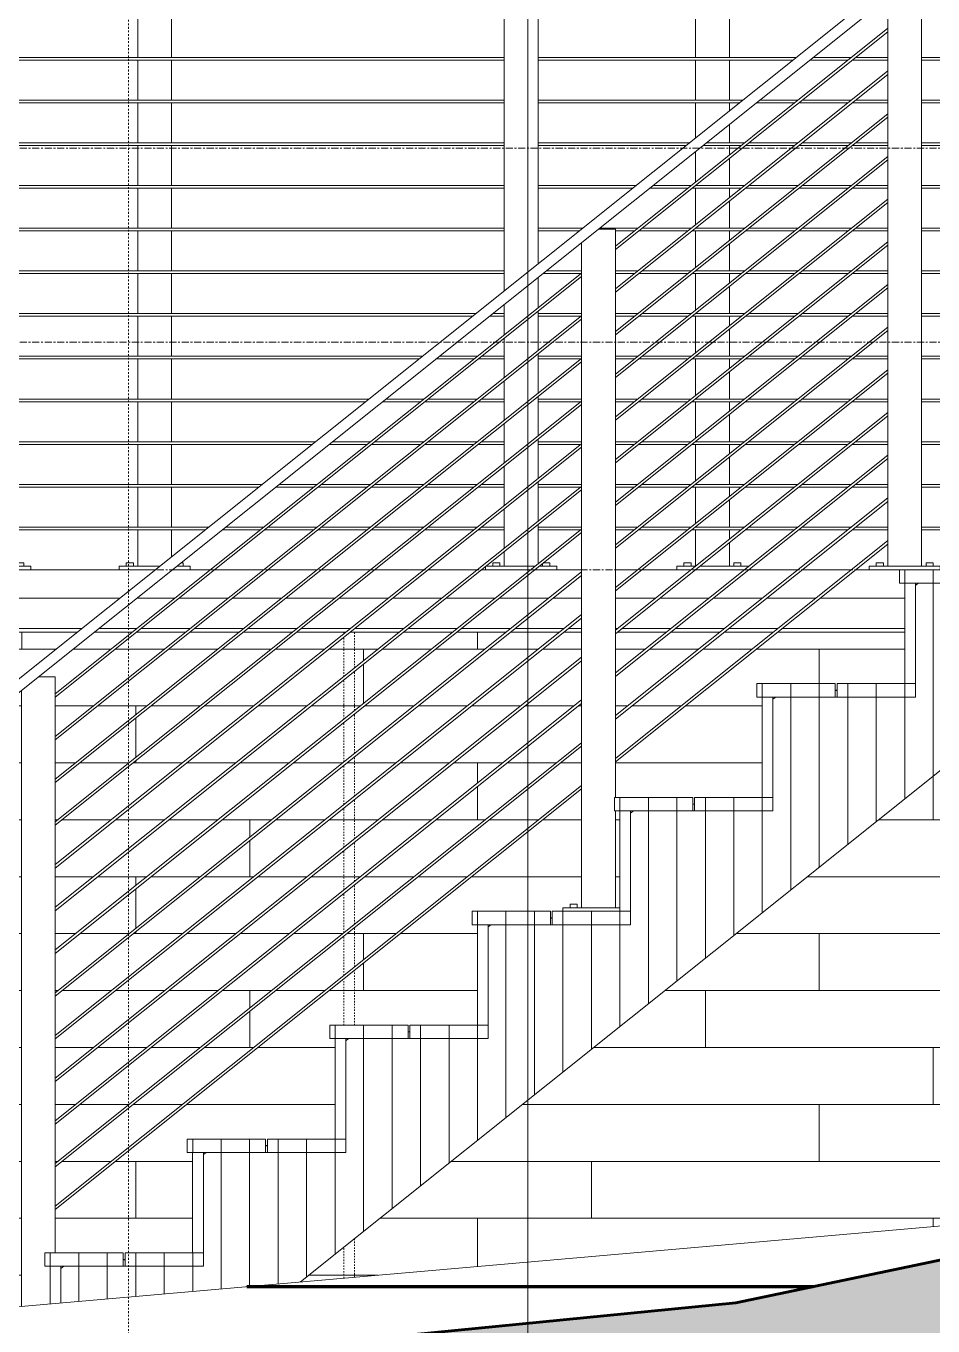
# Model space of a CAD drawing. Header units: inches. Extents: x -3219 to -1869, y -243 to 478.
# Drawn here: x -2884 to -2820.4, y -50.8 to 40.6 of the extents above; entities that cross this region are included whole.
import ezdxf

# ---------------------------------------------------------------- set-up
doc = ezdxf.new("R2010")
doc.units = ezdxf.units.IN
doc.header["$MEASUREMENT"] = 0
for name, pattern in [('Aligning Line 1_8_', [0.25, 0.125, -0.125]), ('Dash 1_16_', [0.125, 0.0625, -0.0625]), ('Grid Line 1_2_', [0.875, 0.5, -0.125, 0.125, -0.125])]:
    doc.linetypes.add(name, pattern=pattern)
for name, color, linetype, lineweight in [('A-DETL-1', 90, 'Dash 1_16_', 9), ('A-FLOR', 192, 'Continuous', 18), ('A-FLOR-HRAL', 11, 'Continuous', 9), ('A-FLOR-LEVL-1', 51, 'Grid Line 1_2_', 9), ('A-WALL-PATT-1', 111, 'Continuous', 9), ('C-TOPO', 7, 'Continuous', 9), ('C-TOPO-1', 7, 'Continuous', 60), ('C-TOPO-MAJR', 7, 'Continuous', 80), ('G-ANNO-SYMB', 111, 'Aligning Line 1_8_', 9), ('G-ANNO-SYMB-1', 111, 'Continuous', 9), ('S-FNDN', 32, 'Continuous', 18), ('S-STRS', 31, 'Continuous', 9)]:
    doc.layers.add(name, color=color, linetype=linetype, lineweight=lineweight)
pattern_1 = [(90, (-2962.337, -117.625), (-2, 1e-16), [])]

# ---------------------------------------------------------------- blocks, each defined once
blk = doc.blocks.new('Railing - 2_ x 1_2_ 2-V2-BUILDING ELEVATION - WEST')
at = {"layer": 'A-FLOR-HRAL'}
for p, q in [((-2837.024, 43.625), (-2837.024, 41.372)), ((-2834.649, 41.372), (-2834.649, 43.625)), ((-2837.024, 41.191), (-2837.024, 38.372)), ((-2834.649, 38.372), (-2834.649, 41.191)), ((-2837.024, 38.191), (-2837.024, 35.372)), ((-2834.649, 35.372), (-2834.649, 38.191)), ((-2837.024, 35.191), (-2837.024, 32.73)), ((-2834.649, 34.63), (-2834.649, 35.191)), ((-2834.649, 32.372), (-2834.649, 33.67)), ((-2834.649, 31.521), (-2834.649, 32.191)), ((-2837.024, 31.77), (-2837.024, 29.621)), ((-2834.649, 29.372), (-2834.649, 31.29)), ((-2837.024, 29.191), (-2837.024, 26.621)), ((-2834.649, 28.521), (-2834.649, 29.191)), ((-2834.649, 26.372), (-2834.649, 28.29)), ((-2837.024, 26.191), (-2837.024, 23.621)), ((-2834.649, 25.521), (-2834.649, 26.191)), ((-2834.649, 23.372), (-2834.649, 25.29)), ((-2837.024, 23.191), (-2837.024, 20.621)), ((-2834.649, 22.521), (-2834.649, 23.191)), ((-2834.649, 20.372), (-2834.649, 22.29)), ((-2837.024, 20.191), (-2837.024, 17.621)), ((-2834.649, 19.521), (-2834.649, 20.191)), ((-2834.649, 17.372), (-2834.649, 19.29)), ((-2837.024, 17.191), (-2837.024, 14.621)), ((-2834.649, 16.521), (-2834.649, 17.191)), ((-2834.649, 14.372), (-2834.649, 16.29)), ((-2837.024, 14.191), (-2837.024, 11.621)), ((-2834.649, 13.521), (-2834.649, 14.191)), ((-2834.649, 11.372), (-2834.649, 13.29)), ((-2837.024, 11.191), (-2837.024, 8.621)), ((-2834.649, 10.521), (-2834.649, 11.191)), ((-2834.649, 8.372), (-2834.649, 10.29)), ((-2837.024, 8.191), (-2837.024, 5.621)), ((-2834.649, 7.521), (-2834.649, 8.191)), ((-2834.649, 5.372), (-2834.649, 7.29)), ((-2837.024, 5.191), (-2837.024, 2.625)), ((-2834.649, 4.521), (-2834.649, 5.191)), ((-2834.649, 2.625), (-2834.649, 4.29)), ((-2837.837, 2.625), (-2837.837, 2.875)), ((-2837.587, 2.875), (-2837.837, 2.875)), ((-2837.337, 2.875), (-2837.587, 2.875)), ((-2837.337, 2.875), (-2837.337, 2.625)), ((-2834.337, 2.625), (-2834.337, 2.875)), ((-2834.087, 2.875), (-2834.337, 2.875)), ((-2833.837, 2.875), (-2834.087, 2.875)), ((-2833.837, 2.875), (-2833.837, 2.625)), ((-2837.024, 2.625), (-2838.337, 2.625)), ((-2838.337, 2.625), (-2838.337, 2.375)), ((-2833.337, 2.625), (-2836.725, 2.625)), ((-2833.337, 2.571), (-2833.337, 2.625))]:
    blk.add_line(p, q, dxfattribs=at)
blk = doc.blocks.new('Railing - 2_ x 1_2_ 2-V3-BUILDING ELEVATION - WEST')
at = {"layer": 'A-FLOR-HRAL'}
for p, q in [((-2876.191, 43.625), (-2876.191, 41.372)), ((-2873.816, 41.372), (-2873.816, 43.625)), ((-2876.191, 41.191), (-2876.191, 38.372)), ((-2873.816, 38.372), (-2873.816, 41.191)), ((-2876.191, 38.191), (-2876.191, 35.372)), ((-2873.816, 35.372), (-2873.816, 38.191)), ((-2876.191, 35.191), (-2876.191, 32.372)), ((-2873.816, 32.372), (-2873.816, 35.191)), ((-2876.191, 32.191), (-2876.191, 29.372)), ((-2873.816, 29.372), (-2873.816, 32.191)), ((-2876.191, 29.191), (-2876.191, 26.372)), ((-2873.816, 26.372), (-2873.816, 29.191)), ((-2876.191, 26.191), (-2876.191, 23.372)), ((-2873.816, 23.372), (-2873.816, 26.191)), ((-2876.191, 23.191), (-2876.191, 20.372)), ((-2873.816, 20.372), (-2873.816, 23.191)), ((-2876.191, 20.191), (-2876.191, 17.372)), ((-2873.816, 17.372), (-2873.816, 20.191)), ((-2876.191, 17.191), (-2876.191, 14.372)), ((-2873.816, 14.372), (-2873.816, 17.191)), ((-2876.191, 14.191), (-2876.191, 11.372)), ((-2873.816, 11.372), (-2873.816, 14.191)), ((-2876.191, 11.191), (-2876.191, 8.372)), ((-2873.816, 8.372), (-2873.816, 11.191)), ((-2876.191, 8.191), (-2876.191, 5.372)), ((-2873.816, 5.372), (-2873.816, 8.191)), ((-2876.191, 5.191), (-2876.191, 2.625)), ((-2873.816, 3.297), (-2873.816, 5.191)), ((-2877.003, 2.625), (-2877.003, 2.875)), ((-2876.753, 2.875), (-2877.003, 2.875)), ((-2876.503, 2.875), (-2876.753, 2.875)), ((-2876.503, 2.875), (-2876.503, 2.625)), ((-2873.003, 2.875), (-2873.128, 2.875)), ((-2873.003, 2.875), (-2873.003, 2.625)), ((-2874.656, 2.625), (-2877.503, 2.625)), ((-2877.503, 2.625), (-2877.503, 2.375)), ((-2872.503, 2.625), (-2873.455, 2.625)), ((-2872.503, 2.375), (-2872.503, 2.625))]:
    blk.add_line(p, q, dxfattribs=at)
blk = doc.blocks.new('Railing - 2_ x 1_2_ 2-V8-BUILDING ELEVATION - WEST')
at = {"layer": 'A-FLOR-HRAL'}
for p, q in [((-3035.096, 2.625), (-3035.096, 43.625)), ((-3032.721, 2.625), (-3032.721, 43.625)), ((-3035.908, 2.625), (-3035.908, 2.875)), ((-3035.658, 2.875), (-3035.908, 2.875)), ((-3035.408, 2.875), (-3035.658, 2.875)), ((-3035.408, 2.875), (-3035.408, 2.625)), ((-3032.408, 2.625), (-3032.408, 2.875)), ((-3032.158, 2.875), (-3032.408, 2.875)), ((-3031.908, 2.875), (-3032.158, 2.875)), ((-3031.908, 2.875), (-3031.908, 2.625)), ((-3031.408, 2.625), (-3036.408, 2.625)), ((-3036.408, 2.375), (-3036.408, 2.625)), ((-3031.408, 2.375), (-3031.408, 2.625))]:
    blk.add_line(p, q, dxfattribs=at)
blk = doc.blocks.new('Railing - 2_ x 1_2_ 2-V9-BUILDING ELEVATION - WEST')
at = {"layer": 'A-FLOR-HRAL'}
for p, q in [((-2850.453, 21.987), (-2850.453, 43.625)), ((-2848.078, 23.887), (-2848.078, 43.625)), ((-2848.078, 20.778), (-2848.078, 22.927)), ((-2850.453, 18.878), (-2850.453, 21.027)), ((-2848.078, 17.778), (-2848.078, 20.548)), ((-2850.453, 15.878), (-2850.453, 18.649)), ((-2848.078, 14.778), (-2848.078, 17.548)), ((-2850.453, 12.878), (-2850.453, 15.649)), ((-2848.078, 11.778), (-2848.078, 14.548)), ((-2850.453, 9.878), (-2850.453, 12.649)), ((-2848.078, 8.778), (-2848.078, 11.548)), ((-2850.453, 6.878), (-2850.453, 9.649)), ((-2848.078, 5.778), (-2848.078, 8.548)), ((-2850.453, 3.878), (-2850.453, 6.649)), ((-2848.078, 2.778), (-2848.078, 5.538)), ((-2851.265, 2.625), (-2851.265, 2.875)), ((-2851.015, 2.875), (-2851.265, 2.875)), ((-2850.765, 2.875), (-2851.015, 2.875)), ((-2850.765, 2.875), (-2850.765, 2.625)), ((-2850.453, 2.625), (-2850.453, 3.649)), ((-2847.765, 2.625), (-2847.765, 2.798)), ((-2847.515, 2.875), (-2847.671, 2.875)), ((-2847.265, 2.875), (-2847.515, 2.875)), ((-2847.265, 2.875), (-2847.265, 2.625)), ((-2851.765, 2.375), (-2851.765, 2.599)), ((-2848.269, 2.625), (-2851.732, 2.625)), ((-2846.765, 2.625), (-2847.982, 2.625)), ((-2846.765, 2.375), (-2846.765, 2.625))]:
    blk.add_line(p, q, dxfattribs=at)
blk = doc.blocks.new('Railing - Railing-1114347-BUILDING ELEVATION - WEST')
at = {"layer": 'A-FLOR-HRAL'}
for p, q in [((-2850.453, 38.375), (-2885.006, 38.375)), ((-2829.968, 38.375), (-2848.078, 38.375)), ((-2826.087, 38.375), (-2828.768, 38.375)), ((-2823.524, 38.375), (-2825.787, 38.375)), ((-2885.006, 38.187), (-2850.453, 38.187)), ((-2848.078, 38.187), (-2830.203, 38.187)), ((-2829.002, 38.187), (-2826.321, 38.187)), ((-2826.021, 38.187), (-2823.524, 38.187)), ((-2850.453, 35.375), (-2885.006, 35.375)), ((-2885.006, 35.187), (-2850.453, 35.187)), ((-2833.718, 35.375), (-2848.078, 35.375)), ((-2848.078, 35.187), (-2833.953, 35.187)), ((-2832.752, 35.187), (-2830.071, 35.187)), ((-2829.837, 35.375), (-2832.518, 35.375)), ((-2829.771, 35.187), (-2826.321, 35.187)), ((-2826.087, 35.375), (-2829.537, 35.375)), ((-2826.021, 35.187), (-2823.524, 35.187)), ((-2823.524, 35.375), (-2825.787, 35.375)), ((-2850.453, 32.375), (-2885.006, 32.375)), ((-2885.006, 32.187), (-2850.453, 32.187)), ((-2837.468, 32.375), (-2848.078, 32.375)), ((-2848.078, 32.187), (-2837.703, 32.187)), ((-2836.502, 32.187), (-2833.821, 32.187)), ((-2833.587, 32.375), (-2836.268, 32.375)), ((-2833.521, 32.187), (-2830.071, 32.187)), ((-2829.837, 32.375), (-2833.287, 32.375)), ((-2829.771, 32.187), (-2826.321, 32.187)), ((-2826.087, 32.375), (-2829.537, 32.375)), ((-2826.021, 32.187), (-2823.524, 32.187)), ((-2823.524, 32.375), (-2825.787, 32.375)), ((-2850.453, 29.375), (-2885.006, 29.375)), ((-2841.218, 29.375), (-2848.078, 29.375)), ((-2837.337, 29.375), (-2840.018, 29.375)), ((-2833.587, 29.375), (-2837.037, 29.375)), ((-2829.837, 29.375), (-2833.287, 29.375)), ((-2826.087, 29.375), (-2829.537, 29.375)), ((-2823.524, 29.375), (-2825.787, 29.375)), ((-2885.006, 29.187), (-2850.453, 29.187)), ((-2848.078, 29.187), (-2841.453, 29.187)), ((-2840.252, 29.187), (-2837.571, 29.187)), ((-2837.271, 29.187), (-2833.821, 29.187)), ((-2833.521, 29.187), (-2830.071, 29.187)), ((-2829.771, 29.187), (-2826.321, 29.187)), ((-2826.021, 29.187), (-2823.524, 29.187)), ((-2850.453, 26.375), (-2885.006, 26.375)), ((-2885.006, 26.187), (-2850.453, 26.187)), ((-2844.968, 26.375), (-2848.078, 26.375)), ((-2848.078, 26.187), (-2845.203, 26.187)), ((-2841.087, 26.375), (-2843.768, 26.375)), ((-2842.649, 26.187), (-2841.321, 26.187)), ((-2841.022, 26.187), (-2837.571, 26.187)), ((-2837.337, 26.375), (-2840.787, 26.375)), ((-2837.271, 26.187), (-2833.821, 26.187)), ((-2833.587, 26.375), (-2837.037, 26.375)), ((-2833.521, 26.187), (-2830.071, 26.187)), ((-2829.837, 26.375), (-2833.287, 26.375)), ((-2829.771, 26.187), (-2826.321, 26.187)), ((-2826.087, 26.375), (-2829.537, 26.375)), ((-2826.021, 26.187), (-2823.524, 26.187)), ((-2823.524, 26.375), (-2825.787, 26.375)), ((-2850.453, 23.375), (-2885.006, 23.375)), ((-2885.006, 23.187), (-2850.453, 23.187)), ((-2847.752, 23.187), (-2845.066, 23.187)), ((-2845.024, 23.375), (-2847.518, 23.375)), ((-2841.087, 23.375), (-2842.649, 23.375)), ((-2842.649, 23.187), (-2841.321, 23.187)), ((-2841.022, 23.187), (-2837.571, 23.187)), ((-2837.337, 23.375), (-2840.787, 23.375)), ((-2837.271, 23.187), (-2833.821, 23.187)), ((-2833.587, 23.375), (-2837.037, 23.375)), ((-2833.521, 23.187), (-2830.071, 23.187)), ((-2829.837, 23.375), (-2833.287, 23.375)), ((-2829.771, 23.187), (-2826.321, 23.187)), ((-2826.087, 23.375), (-2829.537, 23.375)), ((-2826.021, 23.187), (-2823.524, 23.187)), ((-2823.524, 23.375), (-2825.787, 23.375)), ((-2852.468, 20.375), (-2885.006, 20.375)), ((-2885.006, 20.187), (-2852.703, 20.187)), ((-2851.502, 20.187), (-2850.453, 20.187)), ((-2850.453, 20.375), (-2851.268, 20.375)), ((-2845.024, 20.375), (-2848.078, 20.375)), ((-2848.078, 20.187), (-2845.066, 20.187)), ((-2841.087, 20.375), (-2842.649, 20.375)), ((-2842.649, 20.187), (-2841.321, 20.187)), ((-2841.022, 20.187), (-2837.571, 20.187)), ((-2837.337, 20.375), (-2840.787, 20.375)), ((-2837.271, 20.187), (-2833.821, 20.187)), ((-2833.587, 20.375), (-2837.037, 20.375)), ((-2833.521, 20.187), (-2830.071, 20.187)), ((-2829.837, 20.375), (-2833.287, 20.375)), ((-2829.771, 20.187), (-2826.321, 20.187)), ((-2826.087, 20.375), (-2829.537, 20.375)), ((-2826.021, 20.187), (-2823.524, 20.187)), ((-2823.524, 20.375), (-2825.787, 20.375)), ((-2856.218, 17.375), (-2885.006, 17.375)), ((-2852.332, 17.375), (-2855.018, 17.375)), ((-2850.453, 17.375), (-2852.045, 17.375)), ((-2845.024, 17.375), (-2848.078, 17.375)), ((-2841.087, 17.375), (-2842.649, 17.375)), ((-2837.337, 17.375), (-2840.787, 17.375)), ((-2833.587, 17.375), (-2837.037, 17.375)), ((-2829.837, 17.375), (-2833.287, 17.375)), ((-2826.087, 17.375), (-2829.537, 17.375)), ((-2823.524, 17.375), (-2825.787, 17.375)), ((-2885.006, 17.187), (-2856.453, 17.187)), ((-2855.252, 17.187), (-2852.566, 17.187)), ((-2852.279, 17.187), (-2850.453, 17.187)), ((-2848.078, 17.187), (-2845.066, 17.187)), ((-2842.649, 17.187), (-2841.321, 17.187)), ((-2841.022, 17.187), (-2837.571, 17.187)), ((-2837.271, 17.187), (-2833.821, 17.187)), ((-2833.521, 17.187), (-2830.071, 17.187)), ((-2829.771, 17.187), (-2826.321, 17.187)), ((-2826.021, 17.187), (-2823.524, 17.187)), ((-2859.968, 14.375), (-2885.006, 14.375)), ((-2885.006, 14.187), (-2860.203, 14.187)), ((-2859.002, 14.187), (-2856.316, 14.187)), ((-2856.082, 14.375), (-2858.768, 14.375)), ((-2856.03, 14.187), (-2852.566, 14.187)), ((-2852.332, 14.375), (-2855.795, 14.375)), ((-2852.279, 14.187), (-2850.453, 14.187)), ((-2850.453, 14.375), (-2852.045, 14.375)), ((-2845.024, 14.375), (-2848.078, 14.375)), ((-2848.078, 14.187), (-2845.066, 14.187)), ((-2841.087, 14.375), (-2842.649, 14.375)), ((-2842.649, 14.187), (-2841.321, 14.187)), ((-2841.022, 14.187), (-2837.571, 14.187)), ((-2837.337, 14.375), (-2840.787, 14.375)), ((-2837.271, 14.187), (-2833.821, 14.187)), ((-2833.587, 14.375), (-2837.037, 14.375)), ((-2833.521, 14.187), (-2830.071, 14.187)), ((-2829.837, 14.375), (-2833.287, 14.375)), ((-2829.771, 14.187), (-2826.321, 14.187)), ((-2826.087, 14.375), (-2829.537, 14.375)), ((-2826.021, 14.187), (-2823.524, 14.187)), ((-2823.524, 14.375), (-2825.787, 14.375)), ((-2863.718, 11.375), (-2885.006, 11.375)), ((-2885.006, 11.187), (-2863.953, 11.187)), ((-2862.752, 11.187), (-2860.066, 11.187)), ((-2859.832, 11.375), (-2862.518, 11.375)), ((-2859.78, 11.187), (-2856.316, 11.187)), ((-2856.082, 11.375), (-2859.546, 11.375)), ((-2856.03, 11.187), (-2852.566, 11.187)), ((-2852.332, 11.375), (-2855.795, 11.375)), ((-2852.279, 11.187), (-2850.453, 11.187)), ((-2850.453, 11.375), (-2852.045, 11.375)), ((-2845.024, 11.375), (-2848.078, 11.375)), ((-2848.078, 11.187), (-2845.066, 11.187)), ((-2841.087, 11.375), (-2842.649, 11.375)), ((-2842.649, 11.187), (-2841.321, 11.187)), ((-2841.022, 11.187), (-2837.571, 11.187)), ((-2837.337, 11.375), (-2840.787, 11.375)), ((-2837.271, 11.187), (-2833.821, 11.187)), ((-2833.587, 11.375), (-2837.037, 11.375)), ((-2833.521, 11.187), (-2830.071, 11.187)), ((-2829.837, 11.375), (-2833.287, 11.375)), ((-2829.771, 11.187), (-2826.321, 11.187)), ((-2826.087, 11.375), (-2829.537, 11.375)), ((-2826.021, 11.187), (-2823.524, 11.187)), ((-2823.524, 11.375), (-2825.787, 11.375)), ((-2867.468, 8.375), (-2885.006, 8.375)), ((-2863.582, 8.375), (-2866.268, 8.375)), ((-2859.832, 8.375), (-2863.292, 8.375)), ((-2856.082, 8.375), (-2859.546, 8.375)), ((-2852.332, 8.375), (-2855.795, 8.375)), ((-2850.453, 8.375), (-2852.045, 8.375)), ((-2845.024, 8.375), (-2848.078, 8.375)), ((-2841.087, 8.375), (-2842.649, 8.375)), ((-2837.337, 8.375), (-2840.787, 8.375)), ((-2833.587, 8.375), (-2837.037, 8.375)), ((-2829.837, 8.375), (-2833.287, 8.375)), ((-2826.087, 8.375), (-2829.537, 8.375)), ((-2823.524, 8.375), (-2825.787, 8.375)), ((-2885.006, 8.187), (-2867.703, 8.187)), ((-2866.502, 8.187), (-2863.816, 8.187)), ((-2863.526, 8.187), (-2860.066, 8.187)), ((-2859.78, 8.187), (-2856.316, 8.187)), ((-2856.03, 8.187), (-2852.566, 8.187)), ((-2852.279, 8.187), (-2850.453, 8.187)), ((-2848.078, 8.187), (-2845.066, 8.187)), ((-2842.649, 8.187), (-2841.321, 8.187)), ((-2841.022, 8.187), (-2837.571, 8.187)), ((-2837.271, 8.187), (-2833.821, 8.187)), ((-2833.521, 8.187), (-2830.071, 8.187)), ((-2829.771, 8.187), (-2826.321, 8.187)), ((-2826.021, 8.187), (-2823.524, 8.187)), ((-2871.218, 5.375), (-2885.006, 5.375)), ((-2885.006, 5.187), (-2871.453, 5.187)), ((-2870.252, 5.187), (-2867.566, 5.187)), ((-2867.332, 5.375), (-2870.018, 5.375)), ((-2867.276, 5.187), (-2863.816, 5.187)), ((-2863.582, 5.375), (-2867.042, 5.375)), ((-2863.526, 5.187), (-2860.066, 5.187)), ((-2859.832, 5.375), (-2863.292, 5.375)), ((-2859.78, 5.187), (-2856.316, 5.187)), ((-2856.082, 5.375), (-2859.546, 5.375)), ((-2856.03, 5.187), (-2852.566, 5.187)), ((-2852.332, 5.375), (-2855.795, 5.375)), ((-2852.279, 5.187), (-2850.453, 5.187)), ((-2850.453, 5.375), (-2852.045, 5.375)), ((-2845.024, 5.375), (-2848.078, 5.375)), ((-2848.078, 5.187), (-2845.066, 5.187)), ((-2841.087, 5.375), (-2842.649, 5.375)), ((-2842.649, 5.187), (-2841.321, 5.187)), ((-2841.022, 5.187), (-2837.571, 5.187)), ((-2837.337, 5.375), (-2840.787, 5.375)), ((-2837.271, 5.187), (-2833.821, 5.187)), ((-2833.587, 5.375), (-2837.037, 5.375)), ((-2833.521, 5.187), (-2830.071, 5.187)), ((-2829.837, 5.375), (-2833.287, 5.375)), ((-2829.771, 5.187), (-2826.321, 5.187)), ((-2826.087, 5.375), (-2829.537, 5.375)), ((-2826.021, 5.187), (-2823.524, 5.187)), ((-2823.524, 5.375), (-2825.787, 5.375))]:
    blk.add_line(p, q, dxfattribs=at)
for name, p in [('Railing - 2_ x 1_2_ 2-V8-BUILDING ELEVATION - WEST', (147.714, 0)), ('Railing - 2_ x 1_2_ 2-V3-BUILDING ELEVATION - WEST', (0, 0)), ('Railing - 2_ x 1_2_ 2-V9-BUILDING ELEVATION - WEST', (0, 0)), ('Railing - 2_ x 1_2_ 2-V2-BUILDING ELEVATION - WEST', (0, 0))]:
    blk.add_blockref(name, p)
blk = doc.blocks.new('Railing - 2_ x 1_2_ 2-1997085-BUILDING ELEVATION - WEST')
at = {"layer": 'A-FLOR-HRAL'}
for p, q in [((-2842.649, 26.32), (-2843.837, 26.32)), ((-2842.649, -13.625), (-2842.649, 26.32)), ((-2845.024, -21.375), (-2845.024, 25.37)), ((-2842.649, -21.375), (-2842.649, -14.566)), ((-2846.337, -21.375), (-2842.337, -21.375)), ((-2846.337, -21.625), (-2846.337, -21.375)), ((-2845.837, -21.125), (-2845.837, -21.375)), ((-2845.837, -21.125), (-2845.587, -21.125)), ((-2845.587, -21.125), (-2845.337, -21.125)), ((-2845.337, -21.375), (-2845.337, -21.125))]:
    blk.add_line(p, q, dxfattribs=at)
blk = doc.blocks.new('Railing - 2_ x 1_2_ 2-1997083-BUILDING ELEVATION - WEST')
at = {"layer": 'A-FLOR-HRAL'}
for p, q in [((-2881.983, -5.147), (-2883.17, -5.147)), ((-2881.983, -45.625), (-2881.983, -5.147)), ((-2884.358, -49.385), (-2884.358, -6.097))]:
    blk.add_line(p, q, dxfattribs=at)
blk = doc.blocks.new('Railing - 2_ x 1_2_ 2-V12-BUILDING ELEVATION - WEST')
at = {"layer": 'A-FLOR-HRAL'}
for p, q in [((-2823.524, 43.53), (-2823.524, 43.625)), ((-2823.406, 43.625), (-2823.524, 43.625)), ((-2821.149, 2.625), (-2821.149, 43.625)), ((-2823.524, 2.625), (-2823.524, 42.57)), ((-2824.337, 2.875), (-2824.337, 2.625)), ((-2824.337, 2.875), (-2824.087, 2.875)), ((-2824.087, 2.875), (-2823.837, 2.875)), ((-2823.837, 2.625), (-2823.837, 2.875)), ((-2820.837, 2.875), (-2820.837, 2.625)), ((-2820.837, 2.875), (-2820.587, 2.875)), ((-2820.587, 2.875), (-2820.337, 2.875)), ((-2820.337, 2.625), (-2820.337, 2.875)), ((-2824.837, 2.625), (-2819.837, 2.625)), ((-2824.837, 2.375), (-2824.837, 2.625)), ((-2822.712, 2.375), (-2824.837, 2.375)), ((-2819.837, 2.375), (-2819.837, 2.625))]:
    blk.add_line(p, q, dxfattribs=at)
blk = doc.blocks.new('Railing - Railing-1123708-BUILDING ELEVATION - WEST')
at = {"layer": 'A-FLOR-HRAL'}
for p, q in [((-2822.468, 44.375), (-2951.264, -58.662)), ((-2949.23, -57.994), (-2822.205, 43.625)), ((-2823.524, 40.425), (-2842.649, 25.125)), ((-2842.649, 24.885), (-2823.524, 40.185)), ((-2815.524, 38.375), (-2821.149, 38.375)), ((-2821.149, 38.187), (-2815.524, 38.187)), ((-2823.524, 37.425), (-2842.649, 22.125)), ((-2842.649, 21.885), (-2823.524, 37.185)), ((-2815.524, 35.375), (-2821.149, 35.375)), ((-2821.149, 35.187), (-2815.524, 35.187)), ((-2823.524, 34.425), (-2842.649, 19.125)), ((-2842.649, 18.885), (-2823.524, 34.185)), ((-2815.524, 32.375), (-2821.149, 32.375)), ((-2821.149, 32.188), (-2815.524, 32.188)), ((-2823.524, 31.425), (-2842.649, 16.125)), ((-2842.649, 15.885), (-2823.524, 31.185)), ((-2815.524, 29.375), (-2821.149, 29.375)), ((-2823.524, 28.425), (-2842.649, 13.125)), ((-2821.149, 29.187), (-2815.524, 29.187)), ((-2842.649, 12.885), (-2823.524, 28.185)), ((-2815.524, 26.375), (-2821.149, 26.375)), ((-2821.149, 26.187), (-2815.524, 26.187)), ((-2823.524, 25.425), (-2842.649, 10.125)), ((-2842.649, 9.885), (-2823.524, 25.185)), ((-2845.024, 23.225), (-2881.983, -6.342)), ((-2881.983, -6.582), (-2845.024, 22.985)), ((-2815.524, 23.375), (-2821.149, 23.375)), ((-2821.149, 23.187), (-2815.524, 23.187)), ((-2823.524, 22.425), (-2842.649, 7.125)), ((-2842.649, 6.885), (-2823.524, 22.185)), ((-2845.024, 20.225), (-2881.983, -9.342)), ((-2815.524, 20.375), (-2821.149, 20.375)), ((-2821.149, 20.187), (-2815.524, 20.187)), ((-2881.983, -9.582), (-2845.024, 19.985)), ((-2823.524, 19.425), (-2842.649, 4.125)), ((-2842.649, 3.885), (-2823.524, 19.185)), ((-2815.524, 17.375), (-2821.149, 17.375)), ((-2845.024, 17.225), (-2881.983, -12.342)), ((-2881.983, -12.582), (-2845.024, 16.985)), ((-2821.149, 17.187), (-2815.524, 17.187)), ((-2823.524, 16.425), (-2842.649, 1.125)), ((-2842.649, 0.885), (-2823.524, 16.185)), ((-2845.024, 14.225), (-2881.983, -15.342)), ((-2881.983, -15.582), (-2845.024, 13.985)), ((-2815.524, 14.375), (-2821.149, 14.375)), ((-2821.149, 14.188), (-2815.524, 14.188)), ((-2823.524, 13.425), (-2842.649, -1.875)), ((-2842.649, -2.115), (-2823.524, 13.185)), ((-2845.024, 11.225), (-2881.983, -18.342)), ((-2881.983, -18.582), (-2845.024, 10.985)), ((-2815.524, 11.375), (-2821.149, 11.375)), ((-2821.149, 11.188), (-2815.524, 11.188)), ((-2823.524, 10.425), (-2842.649, -4.875)), ((-2842.649, -5.115), (-2823.524, 10.185)), ((-2845.024, 8.225), (-2881.983, -21.342)), ((-2815.524, 8.375), (-2821.149, 8.375)), ((-2881.983, -21.582), (-2845.024, 7.985)), ((-2823.524, 7.425), (-2842.649, -7.875)), ((-2821.149, 8.187), (-2815.524, 8.187)), ((-2842.649, -8.115), (-2823.524, 7.185)), ((-2845.024, 5.225), (-2881.983, -24.342)), ((-2881.983, -24.582), (-2845.024, 4.985)), ((-2815.524, 5.375), (-2821.149, 5.375)), ((-2821.149, 5.187), (-2815.524, 5.187)), ((-2823.524, 4.425), (-2842.649, -10.875)), ((-2842.649, -11.115), (-2823.524, 4.185)), ((-2845.024, 2.225), (-2881.983, -27.342)), ((-2881.983, -27.582), (-2845.024, 1.985)), ((-2845.024, -0.775), (-2881.983, -30.342)), ((-2881.983, -30.582), (-2845.024, -1.015)), ((-2845.024, -3.775), (-2881.983, -33.342)), ((-2881.983, -33.582), (-2845.024, -4.015)), ((-2845.024, -6.775), (-2881.983, -36.342)), ((-2881.983, -36.582), (-2845.024, -7.015)), ((-2845.024, -9.775), (-2881.983, -39.342)), ((-2881.983, -39.582), (-2845.024, -10.015)), ((-2845.024, -12.775), (-2881.983, -42.342)), ((-2881.983, -42.582), (-2845.024, -13.015))]:
    blk.add_line(p, q, dxfattribs=at)
for name in ['Railing - 2_ x 1_2_ 2-V12-BUILDING ELEVATION - WEST', 'Railing - 2_ x 1_2_ 2-1997085-BUILDING ELEVATION - WEST', 'Railing - 2_ x 1_2_ 2-1997083-BUILDING ELEVATION - WEST']:
    blk.add_blockref(name, (0, 0))

msp = doc.modelspace()

# ---------------------------------------------------------------- hatches: boundary and pattern name
at = {"layer": 'A-WALL-PATT-1'}
h = msp.add_hatch(dxfattribs=at)
h.set_pattern_fill('FP_4', color=256, style=0, pattern_type=2)
h.set_pattern_definition([(0, (-2620.337, -107.2), (0, 4), []), (90, (-2620.337, -107.2), (-8, 8), [4, -28]), (90, (-2604.337, -103.2), (-8, 8), [4, -28])])
h.paths.add_polyline_path([(-3064.337, -92.93), (-3035.337, -86.239), (-3018.337, -80.663), (-3018.337, -30.125), (-2981.712, -30.125), (-2981.712, -68.649), (-2951.264, -58.662), (-2880.437, -2), (-3064.337, -2), (-3064.337, -87.427)], flags=0)
h.paths.add_polyline_path([(-2949.23, -57.994), (-2944.685, -56.504), (-2923.691, -39.708), (-2923.691, -37.564), (-2948.439, -57.362)], flags=0)
h.paths.add_polyline_path([(-2944.177, -56.337), (-2938.329, -54.419), (-2923.691, -42.708), (-2923.691, -39.948), (-2943.35, -55.676)], flags=0)
h.paths.add_polyline_path([(-2937.82, -54.252), (-2937.052, -54), (-2933.687, -53.705), (-2923.691, -45.708), (-2923.691, -42.948), (-2937.505, -54)], flags=0)
h.paths.add_polyline_path([(-2933.35, -53.676), (-2929.457, -53.321), (-2923.691, -48.708), (-2923.691, -45.948), (-2932.907, -53.321)], flags=0)
h.paths.add_polyline_path([(-2929.139, -53.307), (-2925.265, -52.968), (-2923.691, -51.708), (-2923.691, -48.948), (-2928.26, -52.603)], flags=0)
h.paths.add_polyline_path([(-2924.928, -52.938), (-2923.691, -52.83), (-2923.691, -51.948), (-2923.719, -51.971)], flags=0)
h.paths.add_polyline_path([(-2921.316, -52.622), (-2921.054, -52.599), (-2884.358, -23.242), (-2884.358, -20.482), (-2921.316, -50.048), (-2921.316, -50.967)], flags=0)
h.paths.add_polyline_path([(-2920.717, -52.569), (-2916.843, -52.23), (-2884.358, -26.242), (-2884.358, -23.482), (-2919.179, -51.339)], flags=0)
h.paths.add_polyline_path([(-2916.506, -52.201), (-2912.632, -51.861), (-2884.358, -29.242), (-2884.358, -26.482), (-2914.964, -50.967)], flags=0)
h.paths.add_polyline_path([(-2912.295, -51.832), (-2908.421, -51.493), (-2884.358, -32.242), (-2884.358, -29.482), (-2911.214, -50.967)], flags=0)
h.paths.add_polyline_path([(-2908.084, -51.463), (-2904.21, -51.124), (-2884.358, -35.242), (-2884.358, -32.482), (-2907.464, -50.967)], flags=0)
h.paths.add_polyline_path([(-2903.873, -51.094), (-2899.999, -50.755), (-2884.358, -38.242), (-2884.358, -35.482), (-2903.714, -50.967)], flags=0)
h.paths.add_polyline_path([(-2899.662, -50.726), (-2895.788, -50.386), (-2884.358, -41.242), (-2884.358, -38.482), (-2897.021, -48.613)], flags=0)
h.paths.add_polyline_path([(-2895.451, -50.357), (-2891.577, -50.017), (-2884.358, -44.242), (-2884.358, -41.482), (-2893.271, -48.613)], flags=0)
h.paths.add_polyline_path([(-2891.24, -49.988), (-2884.358, -49.385), (-2884.358, -44.482), (-2889.521, -48.613)], flags=0)
h.paths.add_polyline_path([(-2921.316, -49.808), (-2884.358, -20.242), (-2884.358, -17.482), (-2921.316, -47.048), (-2921.316, -48.613)], flags=0)
h.paths.add_polyline_path([(-2864.761, -47.669), (-2800.029, -42), (-2693.712, -40.747), (-2693.712, -11.75), (-2693.462, -11.75), (-2693.462, -9.375), (-2812.337, -9.375), (-2812.337, -5.73), (-2863.383, -46.566)], flags=0)
h.paths.add_polyline_path([(-2921.316, -46.808), (-2884.358, -17.242), (-2884.358, -14.482), (-2921.316, -44.048), (-2921.316, -46.258)], flags=0)
h.paths.add_polyline_path([(-2881.587, -46.723), (-2881.391, -46.566), (-2881.587, -46.566)], flags=0)
h.paths.add_polyline_path([(-2877.212, -46.566), (-2877.087, -46.566), (-2877.087, -46.104), (-2877.212, -46.104), (-2877.212, -46.258)], flags=0)
h.paths.add_polyline_path([(-2877.212, -46.088), (-2877.087, -46.088), (-2877.087, -45.625), (-2872.337, -45.625), (-2872.337, -38.566), (-2872.712, -38.566), (-2872.712, -37.625), (-2867.212, -37.625), (-2867.212, -38.088), (-2867.087, -38.088), (-2867.087, -37.625), (-2862.337, -37.625), (-2862.337, -30.566), (-2862.712, -30.566), (-2862.712, -29.625), (-2857.212, -29.625), (-2857.212, -30.088), (-2857.087, -30.088), (-2857.087, -29.625), (-2852.337, -29.625), (-2852.337, -22.566), (-2852.712, -22.566), (-2852.712, -21.625), (-2847.212, -21.625), (-2847.212, -22.088), (-2847.087, -22.088), (-2847.087, -21.625), (-2846.337, -21.625), (-2846.337, -21.375), (-2845.837, -21.375), (-2845.828, -21.125), (-2845.337, -21.125), (-2845.337, -21.375), (-2845.024, -21.375), (-2845.024, -13.015), (-2881.983, -42.582), (-2881.983, -45.625), (-2877.212, -45.625)], flags=0)
h.paths.add_polyline_path([(-2921.316, -43.808), (-2884.358, -14.242), (-2884.358, -11.482), (-2921.316, -41.048), (-2921.316, -41.549)], flags=0)
h.paths.add_polyline_path([(-2881.983, -42.342), (-2845.024, -12.775), (-2845.024, -10.015), (-2881.983, -39.582), (-2881.983, -41.549)], flags=0)
h.paths.add_polyline_path([(-2921.316, -40.808), (-2884.358, -11.242), (-2884.358, -8.482), (-2921.316, -38.048)], flags=0)
h.paths.add_polyline_path([(-2881.983, -39.342), (-2845.024, -9.775), (-2845.024, -7.015), (-2881.983, -36.582), (-2881.983, -39.195)], flags=0)
h.paths.add_polyline_path([(-2871.587, -38.723), (-2871.391, -38.566), (-2871.587, -38.566)], flags=0)
h.paths.add_polyline_path([(-2867.087, -38.566), (-2867.087, -38.104), (-2867.212, -38.104), (-2867.212, -38.566)], flags=0)
h.paths.add_polyline_path([(-2921.316, -37.808), (-2884.358, -8.242), (-2884.358, -6.097), (-2922.503, -36.614), (-2921.316, -36.614), (-2921.316, -36.841)], flags=0)
h.paths.add_polyline_path([(-2881.983, -36.342), (-2845.024, -6.775), (-2845.024, -4.015), (-2881.983, -33.582), (-2881.983, -34.486)], flags=0)
h.paths.add_polyline_path([(-2657.087, -34.486), (-2631.837, -30.412), (-2631.837, -9.375), (-2657.087, -9.375), (-2657.087, -31.508)], flags=0)
h.paths.add_polyline_path([(-2881.983, -33.342), (-2845.024, -3.775), (-2845.024, -2), (-2846.255, -2), (-2881.983, -30.582), (-2881.983, -32.132)], flags=0)
h.paths.add_polyline_path([(-2861.587, -30.723), (-2861.391, -30.566), (-2861.587, -30.566)], flags=0)
h.paths.add_polyline_path([(-2857.212, -30.566), (-2857.087, -30.566), (-2857.087, -30.104), (-2857.212, -30.104)], flags=0)
h.paths.add_polyline_path([(-2881.983, -30.342), (-2846.555, -2), (-2850.005, -2), (-2881.983, -27.582), (-2881.983, -29.778)], flags=0)
h.paths.add_polyline_path([(-2881.983, -27.342), (-2850.305, -2), (-2853.755, -2), (-2881.983, -24.582), (-2881.983, -25.069)], flags=0)
h.paths.add_polyline_path([(-2881.983, -24.342), (-2854.055, -2), (-2857.505, -2), (-2881.983, -21.582), (-2881.983, -22.714)], flags=0)
h.paths.add_polyline_path([(-2851.587, -22.723), (-2851.391, -22.566), (-2851.587, -22.566), (-2851.587, -22.714)], flags=0)
h.paths.add_polyline_path([(-2847.087, -22.566), (-2847.087, -22.104), (-2847.212, -22.104), (-2847.212, -22.566)], flags=0)
h.paths.add_polyline_path([(-2842.337, -21.375), (-2842.337, -14.566), (-2842.649, -14.566), (-2842.649, -21.375)], flags=0)
h.paths.add_polyline_path([(-2881.983, -21.342), (-2857.805, -2), (-2861.255, -2), (-2881.983, -18.582), (-2881.983, -20.36)], flags=0)
h.paths.add_polyline_path([(-2881.983, -18.342), (-2861.555, -2), (-2865.005, -2), (-2881.983, -15.582), (-2881.983, -18.006)], flags=0)
h.paths.add_polyline_path([(-2881.983, -15.342), (-2865.305, -2), (-2868.755, -2), (-2881.983, -12.582), (-2881.983, -13.565)], flags=0)
h.paths.add_polyline_path([(-2841.587, -14.723), (-2841.391, -14.566), (-2841.587, -14.566)], flags=0)
h.paths.add_polyline_path([(-2837.087, -14.566), (-2837.087, -14.104), (-2837.212, -14.104), (-2837.212, -14.566)], flags=0)
h.paths.add_polyline_path([(-2837.087, -14.088), (-2837.087, -13.625), (-2832.337, -13.625), (-2832.337, -6.566), (-2832.712, -6.566), (-2832.712, -5.625), (-2827.212, -5.625), (-2827.212, -6.088), (-2827.087, -6.088), (-2827.087, -5.625), (-2822.337, -5.625), (-2822.337, -2), (-2831.255, -2), (-2842.649, -11.115), (-2842.649, -13.625), (-2837.212, -13.625), (-2837.212, -14.088)], flags=0)
h.paths.add_polyline_path([(-2881.983, -12.342), (-2869.055, -2), (-2872.505, -2), (-2881.983, -9.582), (-2881.983, -10.943)], flags=0)
h.paths.add_polyline_path([(-2842.649, -10.875), (-2831.555, -2), (-2835.005, -2), (-2842.649, -8.115), (-2842.649, -8.588)], flags=0)
h.paths.add_polyline_path([(-2881.983, -9.342), (-2872.805, -2), (-2876.255, -2), (-2881.983, -6.582), (-2881.983, -8.588)], flags=0)
h.paths.add_polyline_path([(-2842.649, -7.875), (-2835.305, -2), (-2838.755, -2), (-2842.649, -5.115), (-2842.649, -7.033)], flags=0)
h.paths.add_polyline_path([(-2831.587, -6.723), (-2831.391, -6.566), (-2831.587, -6.566)], flags=0)
h.paths.add_polyline_path([(-2827.087, -6.566), (-2827.087, -6.104), (-2827.212, -6.104), (-2827.212, -6.566)], flags=0)
h.paths.add_polyline_path([(-2881.983, -6.342), (-2876.555, -2), (-2879.236, -2), (-2883.17, -5.147), (-2881.983, -5.147), (-2881.983, -6.234)], flags=0)
h.paths.add_polyline_path([(-2842.649, -4.875), (-2839.055, -2), (-2842.505, -2), (-2842.649, -2.115), (-2842.649, -3.879)], flags=0)
at = {"layer": 'C-TOPO'}
h = msp.add_hatch(color=256, dxfattribs=at)
h.paths.add_polyline_path([(-3080.314, -196.939), (-1985.519, -196.939), (-1985.519, 15.05), (-1997.715, 13.747), (-2038.53, 9.08), (-2079.076, 6), (-2111.778, 3.639), (-2184.718, 0), (-2211.996, -1.86), (-2275.971, -6), (-2286.337, -6), (-2297.005, -7.74), (-2350.171, -11.147), (-2392.049, -18), (-2468.272, -18), (-2513.68, -25.388), (-2518.165, -25.388), (-2520.546, -25.806), (-2575.284, -30), (-2629.284, -30), (-2674.083, -37.229), (-2675.985, -37.968), (-2681.216, -41.373), (-2750.598, -42), (-2800.029, -42), (-2834.184, -49.132), (-2883.72, -54), (-2941.045, -64.254), (-2977.619, -74.089), (-2992.882, -77.133), (-2996.946, -78), (-3006.295, -79.538), (-3080.314, -96.617), (-3107.158, -102.145), (-3108.086, -102), (-3112.932, -105.72), (-3146.203, -131.231), (-3146.203, -196.939), (-3143.268, -196.939)], flags=0)
h.paths.add_polyline_path([(-2281.08, -131.985), (-2281.726, -131.962), (-2282.345, -131.898), (-2282.932, -131.724), (-2283.46, -131.45), (-2283.955, -131.016), (-2284.231, -130.657), (-2284.443, -130.134), (-2284.506, -129.678), (-2284.436, -129.178), (-2284.231, -128.704), (-2283.899, -128.282), (-2283.459, -127.931), (-2282.931, -127.669), (-2282.286, -127.505), (-2281.698, -127.462), (-2281.08, -127.484), (-2280.461, -127.548), (-2279.873, -127.722), (-2279.346, -127.996), (-2278.906, -128.358), (-2278.574, -128.789), (-2278.369, -129.267), (-2278.299, -129.769), (-2278.369, -130.269), (-2278.574, -130.742), (-2278.906, -131.164), (-2279.346, -131.515), (-2279.873, -131.777), (-2280.461, -131.936)], flags=0)
h.paths.add_polyline_path([(-2219.967, -127.183), (-2220.563, -127.077), (-2221, -126.912), (-2221.395, -126.646), (-2221.69, -126.306), (-2221.871, -125.903), (-2221.932, -125.455), (-2221.852, -124.908), (-2221.617, -124.352), (-2221.238, -123.813), (-2220.734, -123.318), (-2220.13, -122.894), (-2218.56, -122.138), (-2217.86, -121.914), (-2217.119, -121.812), (-2216.638, -121.808), (-2216.083, -121.9), (-2215.61, -122.078), (-2215.213, -122.346), (-2214.899, -122.731), (-2214.737, -123.105), (-2214.678, -123.536), (-2214.758, -124.083), (-2214.994, -124.641), (-2215.375, -125.181), (-2215.88, -125.675), (-2216.485, -126.1), (-2218.042, -126.85), (-2218.75, -127.077), (-2219.458, -127.178), (-2219.942, -127.183)], flags=0)
at = {"layer": 'S-STRS'}
h = msp.add_hatch(dxfattribs=at)
h.set_pattern_fill('FP_10', color=256, style=0, pattern_type=2)
h.set_pattern_definition(pattern_1)
h.paths.add_polyline_path([(-2811.587, 1.434), (-2811.587, 2.375), (-2817.087, 2.375), (-2817.087, 1.912), (-2817.212, 1.912), (-2817.212, 2.375), (-2822.712, 2.375), (-2822.712, 1.434), (-2817.212, 1.434), (-2817.212, 1.896), (-2817.087, 1.896), (-2817.087, 1.434), (-2814.747, 1.434)], flags=0)
h = msp.add_hatch(dxfattribs=at)
h.set_pattern_fill('FP_9', color=256, style=0, pattern_type=2)
h.set_pattern_definition([(90, (-2962.337, -109.625), (-2, 1e-16), [])])
h.paths.add_polyline_path([(-2881.587, -49.143), (-2864.761, -47.669), (-2812.337, -5.73), (-2812.337, 1.434), (-2821.391, 1.434), (-2821.587, 1.277), (-2821.587, -6.566), (-2831.391, -6.566), (-2831.587, -6.723), (-2831.587, -14.566), (-2841.391, -14.566), (-2841.587, -14.723), (-2841.587, -22.566), (-2851.391, -22.566), (-2851.587, -22.723), (-2851.587, -30.566), (-2861.391, -30.566), (-2861.587, -30.723), (-2861.587, -38.566), (-2871.391, -38.566), (-2871.587, -38.723), (-2871.587, -46.566), (-2881.391, -46.566), (-2881.587, -46.723)], flags=0)
h = msp.add_hatch(dxfattribs=at)
h.set_pattern_fill('FP_10', color=256, style=0, pattern_type=2)
h.set_pattern_definition(pattern_1)
h.paths.add_polyline_path([(-2821.587, -6.566), (-2821.587, -5.625), (-2827.087, -5.625), (-2827.087, -6.088), (-2827.212, -6.088), (-2827.212, -5.625), (-2832.712, -5.625), (-2832.712, -6.566), (-2827.212, -6.566), (-2827.212, -6.104), (-2827.087, -6.104), (-2827.087, -6.566)], flags=0)
h = msp.add_hatch(dxfattribs=at)
h.set_pattern_fill('FP_10', color=256, style=0, pattern_type=2)
h.set_pattern_definition(pattern_1)
h.paths.add_polyline_path([(-2837.212, -14.566), (-2837.212, -14.104), (-2837.087, -14.104), (-2837.087, -14.566), (-2831.587, -14.566), (-2831.587, -13.625), (-2837.087, -13.625), (-2837.087, -14.088), (-2837.212, -14.088), (-2837.212, -13.625), (-2842.712, -13.625), (-2842.712, -14.566), (-2837.45, -14.566)], flags=0)
h = msp.add_hatch(dxfattribs=at)
h.set_pattern_fill('FP_10', color=256, style=0, pattern_type=2)
h.set_pattern_definition(pattern_1)
h.paths.add_polyline_path([(-2847.087, -22.566), (-2841.587, -22.566), (-2841.587, -21.625), (-2847.087, -21.625), (-2847.087, -22.088), (-2847.212, -22.088), (-2847.212, -21.625), (-2852.712, -21.625), (-2852.712, -22.566), (-2847.212, -22.566), (-2847.212, -22.104), (-2847.087, -22.104)], flags=0)
h = msp.add_hatch(dxfattribs=at)
h.set_pattern_fill('FP_10', color=256, style=0, pattern_type=2)
h.set_pattern_definition(pattern_1)
h.paths.add_polyline_path([(-2862.712, -30.566), (-2857.212, -30.566), (-2857.212, -30.104), (-2857.087, -30.104), (-2857.087, -30.566), (-2851.587, -30.566), (-2851.587, -29.625), (-2857.087, -29.625), (-2857.087, -30.088), (-2857.212, -30.088), (-2857.212, -29.625), (-2862.712, -29.625)], flags=0)
h = msp.add_hatch(dxfattribs=at)
h.set_pattern_fill('FP_10', color=256, style=0, pattern_type=2)
h.set_pattern_definition(pattern_1)
h.paths.add_polyline_path([(-2867.087, -38.566), (-2861.587, -38.566), (-2861.587, -37.625), (-2867.087, -37.625), (-2867.087, -38.088), (-2867.212, -38.088), (-2867.212, -37.625), (-2872.712, -37.625), (-2872.712, -38.566), (-2867.212, -38.566), (-2867.212, -38.104), (-2867.087, -38.104)], flags=0)
h = msp.add_hatch(dxfattribs=at)
h.set_pattern_fill('FP_10', color=256, style=0, pattern_type=2)
h.set_pattern_definition(pattern_1)
h.paths.add_polyline_path([(-2877.087, -46.566), (-2871.587, -46.566), (-2871.587, -45.625), (-2877.087, -45.625), (-2877.087, -46.088), (-2877.212, -46.088), (-2877.212, -45.625), (-2882.712, -45.625), (-2882.712, -46.566), (-2877.212, -46.566), (-2877.212, -46.104), (-2877.087, -46.104), (-2877.087, -46.258)], flags=0)

# ---------------------------------------------------------------- linework, layer by layer
at = {"layer": 'A-DETL-1'}
for p, q in [((-2861.712, -2.129), (-2861.712, -2)), ((-2861.712, -5.129), (-2861.712, -2.358)), ((-2860.962, -4.529), (-2860.962, -2)), ((-2861.712, -8.129), (-2861.712, -5.358)), ((-2860.962, -7.529), (-2860.962, -4.758)), ((-2860.962, -10.529), (-2860.962, -7.758)), ((-2861.712, -11.129), (-2861.712, -8.358)), ((-2860.962, -13.529), (-2860.962, -10.758)), ((-2861.712, -14.129), (-2861.712, -11.358)), ((-2861.712, -17.129), (-2861.712, -14.358)), ((-2860.962, -16.529), (-2860.962, -13.758)), ((-2860.962, -19.529), (-2860.962, -16.758)), ((-2861.712, -20.129), (-2861.712, -17.358)), ((-2860.962, -22.529), (-2860.962, -19.758)), ((-2861.712, -23.129), (-2861.712, -20.36)), ((-2860.962, -25.529), (-2860.962, -22.758)), ((-2861.712, -26.129), (-2861.712, -23.358)), ((-2861.712, -29.625), (-2861.712, -26.358)), ((-2860.962, -29.625), (-2860.962, -25.758)), ((-2860.962, -47.336), (-2860.962, -44.63)), ((-2861.712, -47.402), (-2861.712, -45.23))]:
    msp.add_line(p, q, dxfattribs=at)
at = {"layer": 'A-FLOR'}
for p, q in [((-3074.337, 2.375), (-2874.968, 2.375)), ((-2873.768, 2.375), (-2871.082, 2.375)), ((-2870.792, 2.375), (-2867.332, 2.375)), ((-2867.042, 2.375), (-2863.582, 2.375)), ((-2863.292, 2.375), (-2859.832, 2.375)), ((-2859.546, 2.375), (-2856.082, 2.375)), ((-2855.795, 2.375), (-2852.332, 2.375)), ((-2852.045, 2.375), (-2848.582, 2.375)), ((-2848.294, 2.375), (-2845.024, 2.375)), ((-2842.649, 2.375), (-2841.087, 2.375)), ((-2840.787, 2.375), (-2837.337, 2.375)), ((-2837.037, 2.375), (-2833.587, 2.375)), ((-2833.287, 2.375), (-2829.837, 2.375)), ((-2829.537, 2.375), (-2826.087, 2.375)), ((-2825.787, 2.375), (-2824.837, 2.375)), ((-2877.468, 0.375), (-3074.337, 0.375)), ((-2873.582, 0.375), (-2876.268, 0.375)), ((-2869.832, 0.375), (-2873.292, 0.375)), ((-2866.082, 0.375), (-2869.542, 0.375)), ((-2862.332, 0.375), (-2865.792, 0.375)), ((-2858.582, 0.375), (-2862.046, 0.375)), ((-2854.832, 0.375), (-2858.296, 0.375)), ((-2851.082, 0.375), (-2854.545, 0.375)), ((-2847.332, 0.375), (-2850.795, 0.375)), ((-2845.024, 0.375), (-2847.044, 0.375)), ((-2839.837, 0.375), (-2842.649, 0.375)), ((-2836.087, 0.375), (-2839.537, 0.375)), ((-2832.337, 0.375), (-2835.787, 0.375)), ((-2828.587, 0.375), (-2832.037, 0.375)), ((-2822.337, 0.375), (-2828.287, 0.375)), ((-2907.712, -1.76), (-2880.137, -1.76)), ((-2878.937, -1.76), (-2876.251, -1.76)), ((-2875.961, -1.76), (-2872.501, -1.76)), ((-2872.211, -1.76), (-2868.751, -1.76)), ((-2868.461, -1.76), (-2865.001, -1.76)), ((-2864.693, -1.76), (-2861.251, -1.76)), ((-2860.965, -1.76), (-2857.501, -1.76)), ((-2857.215, -1.76), (-2853.751, -1.76)), ((-2853.464, -1.76), (-2850.001, -1.76)), ((-2849.714, -1.76), (-2846.251, -1.76)), ((-2845.963, -1.76), (-2845.024, -1.76)), ((-2842.649, -1.76), (-2842.501, -1.76)), ((-2842.213, -1.76), (-2838.756, -1.76)), ((-2838.456, -1.76), (-2835.006, -1.76)), ((-2834.706, -1.76), (-2831.256, -1.76)), ((-2830.956, -1.76), (-2822.337, -1.76))]:
    msp.add_line(p, q, dxfattribs=at)
at = {"layer": 'A-FLOR-LEVL-1'}
for p, q in [((-1935.479, 32), (-3194.57, 32)), ((-1935.479, 18.375), (-3194.57, 18.375)), ((-1935.479, 2.375), (-3194.57, 2.375))]:
    msp.add_line(p, q, dxfattribs=at)
at = {"layer": 'C-TOPO'}
for p, q in [((-2937.052, -54), (-2800.029, -42)), ((-2834.184, -49.132), (-2800.029, -42)), ((-2834.184, -49.132), (-2883.721, -54)), ((-2833.811, -49.054), (-2834.184, -49.132))]:
    msp.add_line(p, q, dxfattribs=at)
at = {"layer": 'C-TOPO-1'}
for p, q in [((-2800.029, -42), (-2834.184, -49.132)), ((-2834.184, -49.132), (-2883.72, -54))]:
    msp.add_line(p, q, dxfattribs=at)
at = {"layer": 'C-TOPO-MAJR'}
msp.add_line((-2828.764, -48), (-2868.54, -48), dxfattribs=at)
at = {"layer": 'G-ANNO-SYMB'}
msp.add_line((-2876.845, 405.77), (-2876.845, -182.483), dxfattribs=at)
at = {"layer": 'G-ANNO-SYMB-1'}
msp.add_line((-2848.799, -213.676), (-2848.799, 397.544), dxfattribs=at)
at = {"layer": 'S-FNDN'}
for p, q in [((-2880.437, -2), (-3074.337, -2)), ((-2876.55, -2), (-2879.236, -2)), ((-2872.8, -2), (-2876.26, -2)), ((-2869.05, -2), (-2872.51, -2)), ((-2865.3, -2), (-2868.76, -2)), ((-2861.55, -2), (-2865.01, -2)), ((-2857.8, -2), (-2861.265, -2)), ((-2854.05, -2), (-2857.514, -2)), ((-2850.3, -2), (-2853.764, -2)), ((-2846.55, -2), (-2850.013, -2)), ((-2845.024, -2), (-2846.263, -2)), ((-2839.055, -2), (-2842.513, -2)), ((-2835.305, -2), (-2838.756, -2)), ((-2831.555, -2), (-2835.006, -2)), ((-2822.337, -2), (-2831.256, -2))]:
    msp.add_line(p, q, dxfattribs=at)
at = {"layer": 'S-STRS'}
for p, q in [((-2817.212, 2.375), (-2822.712, 2.375)), ((-2822.712, 2.375), (-2822.712, 1.434)), ((-2822.712, 1.434), (-2817.212, 1.434)), ((-2822.337, 1.434), (-2822.337, -5.625)), ((-2821.587, 1.434), (-2822.337, 1.434)), ((-2821.391, 1.434), (-2821.587, 1.277)), ((-2821.587, -5.625), (-2821.587, 1.434)), ((-2812.337, -5.73), (-2864.761, -47.669)), ((-2827.212, -5.625), (-2832.712, -5.625)), ((-2832.712, -5.625), (-2832.712, -6.566)), ((-2827.212, -6.088), (-2827.212, -5.625)), ((-2827.087, -6.088), (-2827.212, -6.088)), ((-2827.212, -6.566), (-2827.212, -6.104)), ((-2827.212, -6.104), (-2827.087, -6.104)), ((-2821.587, -5.625), (-2827.087, -5.625)), ((-2827.087, -5.625), (-2827.087, -6.088)), ((-2827.087, -6.104), (-2827.087, -6.566)), ((-2822.337, -5.625), (-2821.587, -5.625)), ((-2821.587, -6.566), (-2821.587, -5.625)), ((-2832.712, -6.566), (-2827.212, -6.566)), ((-2832.337, -6.566), (-2832.337, -13.625)), ((-2831.587, -6.566), (-2832.337, -6.566)), ((-2831.391, -6.566), (-2831.587, -6.723)), ((-2831.587, -13.625), (-2831.587, -6.566)), ((-2827.087, -6.566), (-2827.212, -6.566)), ((-2827.087, -6.566), (-2821.587, -6.566)), ((-2837.212, -13.625), (-2842.712, -13.625)), ((-2842.712, -13.625), (-2842.712, -14.566)), ((-2837.212, -14.088), (-2837.212, -13.625)), ((-2831.587, -13.625), (-2837.087, -13.625)), ((-2837.087, -13.625), (-2837.087, -14.088)), ((-2832.337, -13.625), (-2831.587, -13.625)), ((-2831.587, -14.566), (-2831.587, -13.625)), ((-2842.712, -14.566), (-2837.212, -14.566)), ((-2842.337, -14.566), (-2842.337, -21.625)), ((-2841.587, -14.566), (-2842.337, -14.566)), ((-2841.391, -14.566), (-2841.587, -14.723)), ((-2841.587, -21.625), (-2841.587, -14.566)), ((-2837.087, -14.088), (-2837.212, -14.088)), ((-2837.212, -14.566), (-2837.212, -14.104)), ((-2837.212, -14.104), (-2837.087, -14.104)), ((-2837.087, -14.566), (-2837.212, -14.566)), ((-2837.087, -14.104), (-2837.087, -14.566)), ((-2837.087, -14.566), (-2831.587, -14.566)), ((-2847.212, -21.625), (-2852.712, -21.625)), ((-2852.712, -21.625), (-2852.712, -22.566)), ((-2847.212, -22.088), (-2847.212, -21.625)), ((-2841.587, -21.625), (-2847.087, -21.625)), ((-2847.087, -21.625), (-2847.087, -22.088)), ((-2842.337, -21.625), (-2841.587, -21.625)), ((-2841.587, -22.566), (-2841.587, -21.625)), ((-2852.712, -22.566), (-2847.212, -22.566)), ((-2852.337, -22.566), (-2852.337, -29.625)), ((-2851.587, -22.566), (-2852.337, -22.566)), ((-2851.391, -22.566), (-2851.587, -22.723)), ((-2851.587, -29.625), (-2851.587, -22.566)), ((-2847.087, -22.088), (-2847.212, -22.088)), ((-2847.212, -22.566), (-2847.212, -22.104)), ((-2847.212, -22.104), (-2847.087, -22.104)), ((-2847.212, -22.566), (-2847.087, -22.566)), ((-2847.087, -22.104), (-2847.087, -22.566)), ((-2847.087, -22.566), (-2841.587, -22.566)), ((-2857.212, -29.625), (-2862.712, -29.625)), ((-2862.712, -29.625), (-2862.712, -30.566)), ((-2857.212, -30.088), (-2857.212, -29.625)), ((-2857.087, -30.088), (-2857.212, -30.088)), ((-2857.212, -30.566), (-2857.212, -30.104)), ((-2857.212, -30.104), (-2857.087, -30.104)), ((-2851.587, -29.625), (-2857.087, -29.625)), ((-2857.087, -29.625), (-2857.087, -30.088)), ((-2857.087, -30.104), (-2857.087, -30.566)), ((-2852.337, -29.625), (-2851.587, -29.625)), ((-2851.587, -30.566), (-2851.587, -29.625)), ((-2862.712, -30.566), (-2857.212, -30.566)), ((-2862.337, -30.566), (-2862.337, -37.625)), ((-2861.587, -30.566), (-2862.337, -30.566)), ((-2861.391, -30.566), (-2861.587, -30.723)), ((-2861.587, -37.625), (-2861.587, -30.566)), ((-2857.087, -30.566), (-2857.212, -30.566)), ((-2857.087, -30.566), (-2851.587, -30.566)), ((-2867.212, -37.625), (-2872.712, -37.625)), ((-2872.712, -37.625), (-2872.712, -38.566)), ((-2867.212, -38.088), (-2867.212, -37.625)), ((-2867.087, -38.088), (-2867.212, -38.088)), ((-2867.212, -38.566), (-2867.212, -38.104)), ((-2867.212, -38.104), (-2867.087, -38.104)), ((-2861.587, -37.625), (-2867.087, -37.625)), ((-2867.087, -37.625), (-2867.087, -38.088)), ((-2867.087, -38.104), (-2867.087, -38.566)), ((-2862.337, -37.625), (-2861.587, -37.625)), ((-2861.587, -38.566), (-2861.587, -37.625)), ((-2872.712, -38.566), (-2867.212, -38.566)), ((-2872.337, -38.566), (-2872.337, -45.625)), ((-2871.587, -38.566), (-2872.337, -38.566)), ((-2871.391, -38.566), (-2871.587, -38.723)), ((-2871.587, -45.625), (-2871.587, -38.566)), ((-2867.087, -38.566), (-2867.212, -38.566)), ((-2867.087, -38.566), (-2861.587, -38.566)), ((-2877.212, -45.625), (-2882.712, -45.625)), ((-2882.712, -45.625), (-2882.712, -46.566)), ((-2877.212, -46.088), (-2877.212, -45.625)), ((-2871.587, -45.625), (-2877.087, -45.625)), ((-2877.087, -45.625), (-2877.087, -46.088)), ((-2872.337, -45.625), (-2871.587, -45.625)), ((-2871.587, -46.566), (-2871.587, -45.625)), ((-2882.712, -46.566), (-2877.212, -46.566)), ((-2882.337, -46.566), (-2882.337, -49.208)), ((-2881.587, -46.566), (-2882.337, -46.566)), ((-2881.391, -46.566), (-2881.587, -46.723)), ((-2881.587, -49.143), (-2881.587, -46.566)), ((-2877.087, -46.088), (-2877.212, -46.088)), ((-2877.212, -46.566), (-2877.212, -46.104)), ((-2877.212, -46.104), (-2877.087, -46.104)), ((-2877.087, -46.566), (-2877.212, -46.566)), ((-2877.087, -46.104), (-2877.087, -46.566)), ((-2877.087, -46.566), (-2871.587, -46.566))]:
    msp.add_line(p, q, dxfattribs=at)

# ---------------------------------------------------------------- block references
at = {"layer": 'A-FLOR-HRAL'}
for name in ['Railing - Railing-1114347-BUILDING ELEVATION - WEST', 'Railing - Railing-1123708-BUILDING ELEVATION - WEST']:
    msp.add_blockref(name, (0, 0), dxfattribs=at)

doc.saveas('drawing.dxf')
